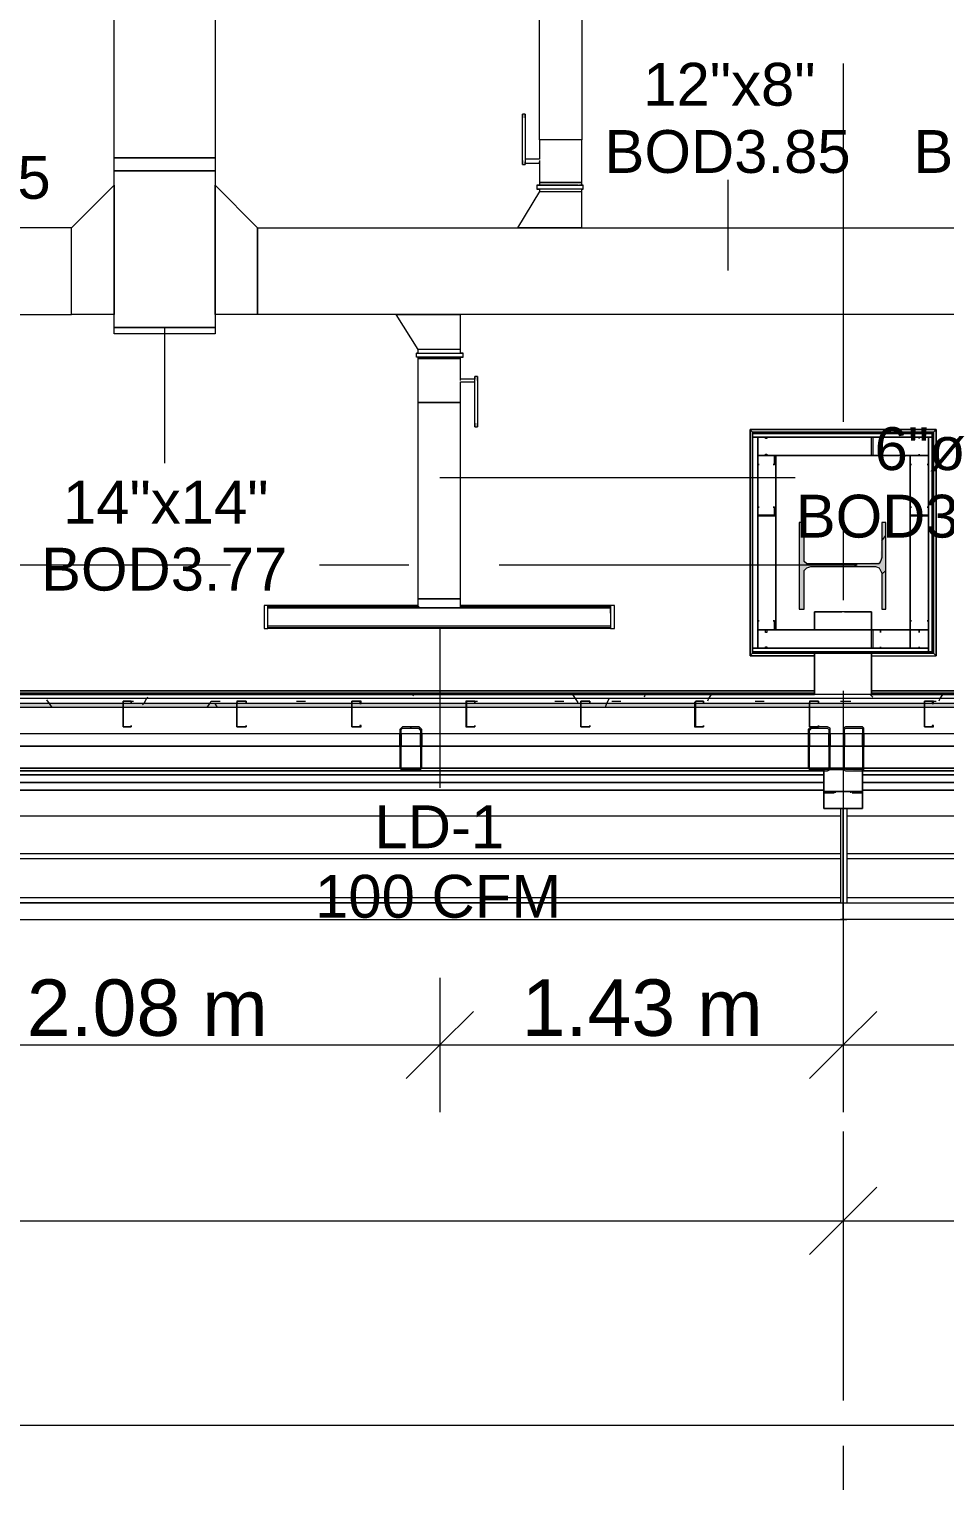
# Model space of a CAD drawing. Header units: metres. Extents: x -2 to 237, y -8 to 52.
# Drawn here: x 50.72 to 53.97, y 7.37 to 12.54 of the extents above; entities that cross this region are included whole.
import ezdxf

# ---------------------------------------------------------------- set-up
doc = ezdxf.new("R2010")
doc.units = ezdxf.units.M
doc.layers.add('HVAC - Ductos', color=5, linetype='Continuous', lineweight=0)
doc.layers.add('PDF3_Text', color=7, linetype='Continuous', lineweight=0)
doc.layers.add('PDF3_Geometry', color=7, linetype='Continuous', lineweight=0, true_color=0xaaaaaa)
doc.layers.add('PDF3_Solid Fills', color=7, linetype='Continuous', lineweight=0, true_color=0xffffff)
doc.styles.add('PDF Helvetica', font='')
doc.styles.get('PDF Helvetica').set_extended_font_data('Helvetica')

msp = doc.modelspace()

# ---------------------------------------------------------------- hatches: boundary and pattern name
at = {"layer": 'PDF3_Solid Fills', "lineweight": 0, "transparency": 33554559}
msp.add_hatch(color=256, dxfattribs=at).paths.add_polyline_path([(53.7587, 10.4876), (53.7587, 10.7947), (53.7449, 10.7947), (53.7403, 10.6618), (53.7311, 10.6526), (53.4791, 10.648), (53.4791, 10.6526), (53.4745, 10.6572), (53.4699, 10.6572), (53.4699, 10.7947), (53.4516, 10.7947), (53.4516, 10.4876), (53.4699, 10.4876), (53.4699, 10.6297), (53.4791, 10.6388), (53.7357, 10.6388), (53.7403, 10.6343), (53.7403, 10.6252), (53.7449, 10.6252), (53.7449, 10.4876)])
h = msp.add_hatch(color=256, dxfattribs=at)
h.paths.add_polyline_path([(7.6086, 10.1393), (7.6086, 10.153), (7.0265, 10.153), (7.0265, 10.1393)])
h.paths.add_polyline_path([(57.9571, 10.153), (57.9571, 10.1393), (58.6858, 10.1393), (58.6858, 10.153)])
h.paths.add_polyline_path([(57.1457, 10.153), (57.1457, 10.1393), (57.9525, 10.1393), (57.9525, 10.153)])
h.paths.add_polyline_path([(55.1153, 10.153), (55.1153, 10.1393), (57.1412, 10.1393), (57.1412, 10.153)])
h.paths.add_polyline_path([(53.0849, 10.153), (53.0849, 10.1393), (55.1107, 10.1393), (55.1107, 10.153)])
h.paths.add_polyline_path([(52.2736, 10.153), (52.2736, 10.1393), (53.0803, 10.1393), (53.0803, 10.153)])
h.paths.add_polyline_path([(50.2432, 10.153), (50.2432, 10.1393), (52.2691, 10.1393), (52.2691, 10.153)])
h.paths.add_polyline_path([(47.4015, 10.153), (47.4015, 10.1393), (50.2386, 10.1393), (50.2386, 10.153)])
h.paths.add_polyline_path([(45.3711, 10.153), (45.3711, 10.1393), (47.3969, 10.1393), (47.3969, 10.153)])
h.paths.add_polyline_path([(42.5294, 10.153), (42.5294, 10.1393), (45.3665, 10.1393), (45.3665, 10.153)])
h.paths.add_polyline_path([(40.4989, 10.153), (40.4989, 10.1393), (42.5248, 10.1393), (42.5248, 10.153)])
h.paths.add_polyline_path([(39.6877, 10.153), (39.6877, 10.1393), (40.4943, 10.1393), (40.4943, 10.153)])
h.paths.add_polyline_path([(37.6572, 10.153), (37.6572, 10.1393), (39.6831, 10.1393), (39.6831, 10.153)])
h.paths.add_polyline_path([(35.6268, 10.153), (35.6268, 10.1393), (37.6527, 10.1393), (37.6527, 10.153)])
h.paths.add_polyline_path([(34.8155, 10.153), (34.8155, 10.1393), (35.6222, 10.1393), (35.6222, 10.153)])
h.paths.add_polyline_path([(32.7851, 10.153), (32.7851, 10.1393), (34.8109, 10.1393), (34.8109, 10.153)])
h.paths.add_polyline_path([(30.7546, 10.153), (30.7546, 10.1393), (32.7805, 10.1393), (32.7805, 10.153)])
h.paths.add_polyline_path([(29.9434, 10.153), (29.9434, 10.1393), (30.75, 10.1393), (30.75, 10.153)])
h.paths.add_polyline_path([(27.913, 10.153), (27.913, 10.1393), (29.9388, 10.1393), (29.9388, 10.153)])
h.paths.add_polyline_path([(25.0712, 10.153), (25.0712, 10.1393), (27.9084, 10.1393), (27.9084, 10.153)])
h.paths.add_polyline_path([(23.0408, 10.153), (23.0408, 10.1393), (25.0666, 10.1393), (25.0666, 10.153)])
h.paths.add_polyline_path([(20.1991, 10.153), (20.1991, 10.1393), (23.0362, 10.1393), (23.0362, 10.153)])
h.paths.add_polyline_path([(18.1687, 10.153), (18.1687, 10.1393), (20.1945, 10.1393), (20.1945, 10.153)])
h.paths.add_polyline_path([(17.3574, 10.153), (17.3574, 10.1393), (18.1641, 10.1393), (18.1641, 10.153)])
h.paths.add_polyline_path([(15.327, 10.153), (15.327, 10.1393), (17.3528, 10.1393), (17.3528, 10.153)])
h.paths.add_polyline_path([(13.2966, 10.153), (13.2966, 10.1393), (15.3224, 10.1393), (15.3224, 10.153)])
h.paths.add_polyline_path([(12.4853, 10.153), (12.4853, 10.1393), (13.292, 10.1393), (13.292, 10.153)])
h.paths.add_polyline_path([(10.4548, 10.153), (10.4548, 10.1393), (12.4807, 10.1393), (12.4807, 10.153)])
h.paths.add_polyline_path([(8.4244, 10.153), (8.4244, 10.1393), (10.4502, 10.1393), (10.4502, 10.153)])
h.paths.add_polyline_path([(7.6131, 10.153), (7.6131, 10.1393), (8.4198, 10.1393), (8.4198, 10.153)])
h = msp.add_hatch(color=256, dxfattribs=at)
h.paths.add_polyline_path([(52.0445, 9.9193), (52.1035, 9.9147), (52.1041, 9.9147), (52.1041, 9.9193)])
h.paths.add_polyline_path([(52.0445, 9.9193), (52.0445, 9.9238), (52.0399, 9.9238)])
h.paths.add_polyline_path([(52.0399, 10.066), (52.0353, 10.066), (52.0353, 9.9238)])
h.paths.add_polyline_path([(52.1086, 9.9238), (52.1041, 9.9238), (52.1086, 9.9193)])
h.paths.add_polyline_path([(52.0399, 10.0706), (52.1041, 10.066), (52.1086, 10.0614), (52.1086, 9.9238), (52.1132, 10.0645), (52.1132, 10.066), (52.1086, 10.0706)])
h = msp.add_hatch(color=256, dxfattribs=at)
h.paths.add_polyline_path([(53.4928, 10.066), (53.5524, 10.0706), (53.4882, 10.0706), (53.4837, 10.066), (53.4837, 9.9238), (53.4882, 10.0614)])
h.paths.add_polyline_path([(53.557, 9.9193), (53.5615, 10.0706), (53.557, 10.0706)])
h.paths.add_polyline_path([(53.4928, 9.9193), (53.4928, 9.9238), (53.4882, 9.9238)])
h.paths.add_polyline_path([(53.4928, 9.9193), (53.5519, 9.9147), (53.5524, 9.9147), (53.5524, 9.9193)])
h = msp.add_hatch(color=256, dxfattribs=at)
h.paths.add_polyline_path([(53.6761, 9.9147), (53.6761, 9.9193), (53.6166, 9.9193), (53.6756, 9.9147)])
h.paths.add_polyline_path([(53.6074, 9.9193), (53.6166, 9.9238), (53.612, 9.9238), (53.612, 10.066), (53.6761, 10.066), (53.6761, 9.9193), (53.6807, 10.0706), (53.6074, 10.0706)])

# ---------------------------------------------------------------- linework, layer by layer
at = {"layer": 'HVAC - Ductos', "lineweight": 0}
for points in [[(51.0224, 12.0872), (51.0224, 13.9114), (51.3799, 13.9114), (51.3799, 12.0872)], [(52.4707, 12.2293), (52.4707, 12.2339), (52.4707, 12.2385), (52.4707, 12.243), (52.4707, 12.2385), (52.4707, 12.2339)], [(52.4799, 12.2293), (52.4799, 12.2339), (52.4799, 12.2385), (52.4799, 12.243), (52.4799, 12.2385), (52.4799, 12.2339)], [(52.5303, 12.0689), (52.5303, 12.0735)], [(51.3799, 12.0414), (51.3799, 11.4868), (51.0224, 11.4868), (51.0224, 12.0414)], [(50.8712, 11.8397), (49.409, 11.8397), (49.409, 11.5326), (50.8712, 11.5326), (50.8712, 11.8397), (51.0224, 11.991), (51.0224, 11.5326), (50.8712, 11.5326)], [(51.3799, 11.5326), (51.3799, 11.991), (51.5311, 11.8397), (51.5311, 11.5326), (51.5311, 11.8397), (54.1161, 11.8397), (54.1161, 11.5326), (51.5311, 11.5326)], [(52.5212, 11.9772), (52.5257, 11.9772), (52.5303, 11.9772), (52.5303, 11.968), (52.5395, 11.968), (52.5532, 11.968), (52.5669, 11.968), (52.5853, 11.968), (52.6036, 11.968), (52.6266, 11.968), (52.6449, 11.968), (52.6586, 11.968), (52.6724, 11.968), (52.6815, 11.968), (52.6815, 11.9772), (52.6861, 11.9772), (52.677, 11.9772), (52.6632, 11.9772), (52.6449, 11.9772), (52.6266, 11.9772), (52.6036, 11.9772), (52.5853, 11.9772), (52.5623, 11.9772), (52.5486, 11.9772), (52.5349, 11.9772), (52.5257, 11.9772)], [(51.0224, 11.4868), (51.3799, 11.4868), (51.3799, 11.4639), (51.0224, 11.4639)], [(52.1774, 10.4922), (52.1957, 10.4922), (52.2141, 10.4922), (52.2278, 10.4922), (52.2416, 10.4922), (52.2462, 10.4922), (52.2507, 10.4922), (52.2507, 10.5243), (52.2507, 11.2209), (52.2416, 11.2209), (52.2324, 11.2209), (52.2141, 11.2209), (52.1957, 11.2209), (52.1774, 11.2209), (52.1545, 11.2209), (52.1361, 11.2209), (52.1224, 11.2209), (52.1086, 11.2209), (52.1041, 11.2209), (52.0995, 11.2209), (52.0995, 10.5243), (52.1041, 10.5243), (52.1086, 10.5243), (52.1224, 10.5243), (52.1361, 10.5243), (52.1545, 10.5243), (52.1774, 10.5243), (52.1957, 10.5243), (52.2141, 10.5243), (52.2324, 10.5243), (52.2416, 10.5243), (52.2507, 10.5243), (52.2462, 10.5243), (52.2416, 10.5243), (52.2278, 10.5243), (52.2141, 10.5243), (52.1957, 10.5243), (52.1774, 10.5243), (52.1591, 10.5243), (52.1407, 10.5243), (52.1224, 10.5243), (52.1132, 10.5243), (52.1041, 10.5243), (52.0995, 10.5243), (52.0995, 10.4922), (52.1041, 10.4922), (52.1132, 10.4922), (52.1224, 10.4922), (52.1407, 10.4922), (52.1591, 10.4922)], [(52.3011, 11.1476), (52.3011, 11.143), (52.3011, 11.1384), (52.3011, 11.1339), (52.3011, 11.1384), (52.3011, 11.143)], [(52.3103, 11.1476), (52.3103, 11.143), (52.3103, 11.1384), (52.3103, 11.1339), (52.3103, 11.1384), (52.3103, 11.143)], [(51.554, 10.4188), (51.5678, 10.4188), (51.5678, 10.5014), (51.554, 10.5014)], [(51.5678, 10.4922), (52.7824, 10.4922)], [(52.7824, 10.428), (51.5678, 10.428), (51.5678, 10.4922), (52.7824, 10.4922)], [(52.7962, 10.4188), (52.7962, 10.5014), (52.7824, 10.5014), (52.7824, 10.4188)]]:
    msp.add_lwpolyline(points, close=True, dxfattribs=at)
for points in [[(52.4799, 12.078), (52.4799, 12.0735), (52.4799, 12.0689), (52.5303, 12.0689), (52.5303, 12.0002), (52.5395, 12.0002), (52.5532, 12.0002), (52.5669, 12.0002), (52.5853, 12.0002), (52.6036, 12.0002), (52.6266, 12.0002), (52.6449, 12.0002), (52.6586, 12.0002), (52.6724, 12.0002), (52.6815, 12.0002), (52.6815, 12.1514), (52.6724, 12.1514), (52.6586, 12.1514), (52.6449, 12.1514), (52.6266, 12.1514), (52.6036, 12.1514), (52.5853, 12.1514), (52.5669, 12.1514), (52.5532, 12.1514), (52.5395, 12.1514), (52.5303, 12.1514), (52.5303, 12.7701)], [(52.6815, 12.7701), (52.6815, 12.1514), (52.6724, 12.1514), (52.6586, 12.1514), (52.6449, 12.1514), (52.6266, 12.1514), (52.6036, 12.1514), (52.5853, 12.1514), (52.5669, 12.1514), (52.5532, 12.1514), (52.5395, 12.1514), (52.5303, 12.1514), (52.5303, 12.0826), (52.4799, 12.0826)], [(52.4799, 12.243), (52.4707, 12.243)], [(52.4707, 12.078), (52.4707, 12.0735), (52.4707, 12.0689), (52.4707, 12.0643), (52.4707, 12.0689), (52.4707, 12.0735), (52.4707, 12.078), (52.4707, 12.2293)], [(52.4799, 12.2293), (52.4799, 12.078), (52.4799, 12.0735), (52.4799, 12.0689), (52.4799, 12.0643), (52.4799, 12.0689), (52.4799, 12.0735)], [(51.0224, 12.0414), (51.0224, 12.0872)], [(51.0224, 12.0872), (51.3799, 12.0872)], [(51.3799, 12.0872), (51.3799, 12.0414)], [(52.4707, 12.0643), (52.4799, 12.0643)], [(52.5303, 12.078), (52.5303, 12.0735), (52.5303, 12.0689), (52.5303, 12.0735)], [(51.3799, 12.0414), (51.0224, 12.0414)], [(52.5303, 11.968), (52.4524, 11.8397), (52.457, 11.8397), (52.4753, 11.8397), (52.4982, 11.8397), (52.5303, 11.8397), (52.6036, 11.8397), (52.6357, 11.8397), (52.6586, 11.8397), (52.677, 11.8397), (52.6815, 11.8397), (52.6815, 11.968)], [(52.5212, 11.991), (52.5257, 11.991), (52.5349, 11.991), (52.5486, 11.991), (52.5623, 11.991), (52.5853, 11.991), (52.6036, 11.991), (52.6266, 11.991), (52.6449, 11.991), (52.6632, 11.991), (52.677, 11.991), (52.6861, 11.991), (52.6815, 11.991), (52.6815, 12.0002), (52.6724, 12.0002), (52.6586, 12.0002), (52.6449, 12.0002), (52.6266, 12.0002), (52.6036, 12.0002), (52.5853, 12.0002), (52.5669, 12.0002), (52.5532, 12.0002), (52.5395, 12.0002), (52.5303, 12.0002), (52.5303, 11.991), (52.5257, 11.991), (52.5212, 11.991), (52.5212, 11.9772)], [(52.6678, 11.991), (52.6586, 11.991), (52.6449, 11.991), (52.6266, 11.991), (52.6036, 11.991), (52.5853, 11.991), (52.5669, 11.991), (52.5532, 11.991), (52.5395, 11.991), (52.5349, 11.991)], [(52.5395, 11.9772), (52.5349, 11.9772)], [(52.5532, 11.9772), (52.5486, 11.9772)], [(52.6449, 11.9772), (52.6266, 11.9772), (52.6036, 11.9772), (52.5853, 11.9772), (52.5669, 11.9772), (52.5623, 11.9772)], [(52.5715, 11.968), (52.5761, 11.968), (52.5807, 11.968)], [(52.6311, 11.968), (52.6357, 11.968)], [(52.6632, 11.9772), (52.6586, 11.9772)], [(52.677, 11.991), (52.6724, 11.991)], [(52.677, 11.9772), (52.6724, 11.9772)], [(52.6861, 11.9772), (52.6861, 11.991)], [(53.1995, 11.6885), (53.1995, 12.0093)], [(52.6815, 11.8397), (52.677, 11.8397), (52.6586, 11.8397), (52.6357, 11.8397), (52.6036, 11.8397), (52.5303, 11.8397), (52.4982, 11.8397), (52.4753, 11.8397), (52.457, 11.8397), (52.4524, 11.8397)], [(52.2507, 11.4089), (52.2507, 11.5326), (52.2462, 11.5326), (52.2324, 11.5326), (52.2049, 11.5326), (52.1774, 11.5326), (52.0995, 11.5326), (52.072, 11.5326), (52.0445, 11.5326), (52.0307, 11.5326), (52.0215, 11.5326), (52.0995, 11.4089)], [(52.0215, 11.5326), (52.0307, 11.5326), (52.0445, 11.5326), (52.072, 11.5326), (52.0995, 11.5326), (52.1774, 11.5326), (52.2049, 11.5326), (52.2324, 11.5326), (52.2462, 11.5326), (52.2507, 11.5326)], [(51.2011, 11.4868), (51.2011, 11.0056)], [(52.3011, 11.2989), (52.3011, 11.3034), (52.2507, 11.3034), (52.2507, 11.3768), (52.2416, 11.3768), (52.2324, 11.3768), (52.2141, 11.3768), (52.1957, 11.3768), (52.1774, 11.3768), (52.1545, 11.3768), (52.1361, 11.3768), (52.1224, 11.3768), (52.1086, 11.3768), (52.1041, 11.3768), (52.0995, 11.3768), (52.1041, 11.3768), (52.0995, 11.3768), (52.1041, 11.3768), (52.1086, 11.3768), (52.1224, 11.3768), (52.1361, 11.3768), (52.1545, 11.3768), (52.1774, 11.3768), (52.1957, 11.3768), (52.2141, 11.3768), (52.2324, 11.3768), (52.2416, 11.3768), (52.2507, 11.3768), (52.2507, 11.3814), (52.2416, 11.3814), (52.2324, 11.3814), (52.2141, 11.3814), (52.1957, 11.3814), (52.1774, 11.3814), (52.1545, 11.3814), (52.1361, 11.3814), (52.1224, 11.3814), (52.1086, 11.3814), (52.1041, 11.3814), (52.0995, 11.3814), (52.1041, 11.3814), (52.0949, 11.3814), (52.0949, 11.3951), (52.1041, 11.3951), (52.1178, 11.3951), (52.1361, 11.3951), (52.1545, 11.3951), (52.1774, 11.3951), (52.1957, 11.3951), (52.2186, 11.3951), (52.2324, 11.3951), (52.2462, 11.3951), (52.2553, 11.3951), (52.2599, 11.3951), (52.2553, 11.3951), (52.2507, 11.3951)], [(52.0995, 11.3951), (52.0949, 11.3951)], [(52.2416, 11.3951), (52.2507, 11.3951), (52.2507, 11.4089), (52.2416, 11.4089), (52.2324, 11.4089), (52.2141, 11.4089), (52.1957, 11.4089), (52.1774, 11.4089), (52.1545, 11.4089), (52.1361, 11.4089), (52.1224, 11.4089), (52.1086, 11.4089), (52.1041, 11.4089), (52.0995, 11.4089), (52.0995, 11.3951), (52.1041, 11.3951), (52.1086, 11.3951)], [(52.1178, 11.3951), (52.1224, 11.3951)], [(52.1361, 11.3951), (52.1545, 11.3951), (52.1774, 11.3951), (52.1957, 11.3951), (52.2141, 11.3951), (52.2186, 11.3951)], [(52.1499, 11.4089), (52.1453, 11.4089)], [(52.2095, 11.4089), (52.2049, 11.4089), (52.2003, 11.4089)], [(52.2599, 11.3814), (52.2599, 11.3951)], [(52.2507, 11.3814), (52.2553, 11.3814), (52.2599, 11.3814), (52.2553, 11.3814), (52.2462, 11.3814), (52.2324, 11.3814), (52.2186, 11.3814), (52.1957, 11.3814), (52.1774, 11.3814), (52.1545, 11.3814), (52.1361, 11.3814), (52.1178, 11.3814), (52.1041, 11.3814), (52.0949, 11.3814)], [(52.0995, 11.3814), (52.0995, 11.3768), (52.0995, 11.2209), (52.1041, 11.2209), (52.1086, 11.2209), (52.1224, 11.2209), (52.1361, 11.2209), (52.1545, 11.2209), (52.1774, 11.2209), (52.1957, 11.2209), (52.2141, 11.2209), (52.2324, 11.2209), (52.2416, 11.2209), (52.2507, 11.2209), (52.2507, 11.2943), (52.3011, 11.2943)], [(52.2507, 11.2989), (52.2507, 11.3034)], [(52.3103, 11.3126), (52.3011, 11.3126)], [(52.3011, 11.1476), (52.3011, 11.2989), (52.3011, 11.3034), (52.3011, 11.308), (52.3011, 11.3126), (52.3011, 11.308), (52.3011, 11.3034)], [(52.3103, 11.2989), (52.3103, 11.3034), (52.3103, 11.308), (52.3103, 11.3126), (52.3103, 11.308), (52.3103, 11.3034), (52.3103, 11.2989), (52.3103, 11.1476)], [(52.3011, 11.1339), (52.3103, 11.1339)], [(52.1774, 10.9551), (53.4378, 10.9551)], [(51.5678, 10.4738), (51.5678, 10.4784), (51.5678, 10.483), (51.5678, 10.5014), (51.5678, 10.4968), (52.1041, 10.4968)], [(52.0995, 10.5014), (51.5678, 10.5014)], [(51.5678, 10.4784), (51.5678, 10.483), (51.5678, 10.4876)], [(52.7824, 10.4738), (52.7824, 10.4784), (52.7824, 10.483), (52.7824, 10.5014), (52.7824, 10.4968), (52.2507, 10.4968)], [(52.7824, 10.5014), (52.2507, 10.5014)], [(52.7824, 10.4876), (52.7824, 10.483), (52.7824, 10.4784)], [(52.7824, 10.451), (52.7824, 10.4418), (52.7824, 10.4234), (52.7824, 10.4188), (51.5678, 10.4188), (51.5678, 10.4234), (51.5678, 10.4418), (51.5678, 10.451)], [(51.5678, 10.4372), (51.5678, 10.4418), (51.5678, 10.4464)], [(51.5678, 10.4234), (52.7824, 10.4234)], [(52.1774, 10.4188), (52.1774, 9.8551)], [(52.7824, 10.4464), (52.7824, 10.4418), (52.7824, 10.4372)]]:
    msp.add_lwpolyline(points, dxfattribs=at)
at = {"layer": 'HVAC - Ductos', "color": 252, "lineweight": 0, "true_color": 0x939598}
for points in [[(52.1774, 9.1814), (52.1774, 8.943), (52.1774, 8.7047)], [(53.6074, 9.1814), (53.6074, 8.943), (53.6074, 8.7047)], [(52.2965, 9.0622), (52.1774, 8.943), (52.0582, 8.8238)], [(53.7266, 9.0622), (53.6074, 8.943), (53.4882, 8.8238)], [(29.3934, 8.943), (31.8455, 8.943), (33.9126, 8.943), (35.2051, 8.943), (36.5205, 8.943), (38.716, 8.943), (40.9114, 8.943), (43.1711, 8.943), (44.4086, 8.943), (45.701, 8.943), (47.9011, 8.943), (50.0965, 8.943), (52.1774, 8.943), (53.6074, 8.943), (56.0183, 8.943)], [(53.6074, 8.558), (53.6074, 8.3196), (53.6074, 8.0814)], [(53.7266, 8.4388), (53.6074, 8.3196), (53.4882, 8.2005)], [(7.3656, 8.3196), (16.8074, 8.3196), (26.0062, 8.3196), (35.2051, 8.3196), (44.4086, 8.3196), (53.6074, 8.3196), (58.4429, 8.3196)], [(7.3656, 7.5955), (58.4429, 7.5955)]]:
    msp.add_lwpolyline(points, dxfattribs=at)
at = {"layer": 'PDF3_Geometry', "lineweight": 0}
for points in [[(44.8348, 23.9902), (44.8348, 23.9857), (45.261, 23.9857), (45.3756, 23.9857), (45.3756, 24.1094), (44.8348, 24.1094), (44.8348, 34.0599), (45.3206, 34.0599), (45.3206, 34.1699), (58.6399, 34.1699), (58.6399, 24.0086), (57.0037, 24.0086), (57.0037, 23.9902), (58.6399, 23.9902), (58.6399, 22.5006), (57.5812, 22.5006), (57.5812, 22.4869), (58.6399, 22.4869), (58.6399, 10.1851), (7.0265, 10.1851)], [(58.6537, 22.4869), (58.6537, 10.1851), (58.6537, 10.1714), (7.0265, 10.1714)], [(53.6074, 12.4218), (53.6074, 11.1522)], [(7.0265, 10.0476), (58.7775, 10.0476), (58.7775, 10.0706), (58.7775, 10.1393), (58.7775, 10.1851), (58.7775, 10.4784), (58.7775, 10.8818), (58.7775, 11.2897), (58.7775, 11.693)], [(53.2774, 11.1201), (53.2774, 11.1247)], [(53.2774, 11.1201), (53.2774, 11.1247)], [(53.2865, 11.1155), (53.9283, 11.1155), (53.2865, 11.1155)], [(53.2865, 10.3318), (53.2865, 11.1155), (53.2865, 10.3318)], [(53.2865, 11.1155), (53.9283, 11.1155), (53.2865, 11.1155)], [(53.2865, 11.111), (53.2865, 10.3364), (53.2865, 11.111)], [(53.9283, 11.1155), (53.9283, 10.3318), (53.9283, 11.1155)], [(53.9283, 11.1155), (53.9283, 10.3318), (53.9283, 11.1155)], [(53.6074, 10.836), (53.6074, 10.5197)], [(53.7449, 10.7306), (53.7587, 10.7488)], [(51.4349, 10.6434), (50.1653, 10.6434)], [(52.0674, 10.6434), (51.7511, 10.6434)], [(53.6578, 10.6434), (52.3882, 10.6434)], [(53.6487, 10.6388), (53.6578, 10.648)], [(53.7449, 10.6114), (53.7587, 10.6252)], [(53.6257, 10.4784), (53.6212, 10.4784), (53.6166, 10.4784), (53.612, 10.4784), (53.6166, 10.4784), (53.6212, 10.4784), (53.6257, 10.4784), (53.7083, 10.4784), (53.5065, 10.4784), (53.5845, 10.4784), (53.5891, 10.4784), (53.5937, 10.4784), (53.5982, 10.4784), (53.6028, 10.4784), (53.5982, 10.4784), (53.5937, 10.4784), (53.5891, 10.4784), (53.5845, 10.4784)], [(53.7083, 10.4143), (53.7083, 10.4784), (53.7083, 10.4143)], [(53.5065, 10.3318), (53.2865, 10.3318), (53.5065, 10.3318)], [(53.5065, 10.3318), (53.2865, 10.3318), (53.5065, 10.3318)], [(53.7083, 10.3226), (53.9374, 10.3226)], [(53.7083, 10.3226), (53.9374, 10.3226)], [(53.7083, 10.3226), (53.9374, 10.3226)], [(53.7083, 10.3226), (53.9374, 10.3226)], [(44.5094, 10.1851), (53.5065, 10.1851)], [(53.5065, 10.1851), (44.5094, 10.1851)], [(44.5094, 10.1851), (53.5065, 10.1851)], [(44.5094, 10.1851), (53.5065, 10.1851)], [(52.2691, 10.153), (51.8657, 10.153), (51.4578, 10.153), (51.0545, 10.153), (50.6465, 10.153), (50.2432, 10.153)], [(53.0803, 10.153), (52.677, 10.153), (52.2736, 10.153)], [(55.1107, 10.153), (54.7074, 10.153), (54.2995, 10.153), (53.8962, 10.153), (53.4882, 10.153), (53.0849, 10.153)], [(53.6074, 10.1988), (53.6074, 9.2684)], [(53.7083, 10.1851), (58.1037, 10.1851)], [(58.1037, 10.1851), (53.7083, 10.1851)], [(53.7083, 10.1851), (58.1037, 10.1851)], [(53.7083, 10.1851), (58.1037, 10.1851)], [(52.2691, 10.1393), (51.8657, 10.1393), (51.4578, 10.1393), (51.0545, 10.1393), (50.6465, 10.1393), (50.2432, 10.1393)], [(55.1107, 10.1393), (54.7074, 10.1393), (54.2995, 10.1393), (53.8962, 10.1393), (53.4882, 10.1393), (53.0849, 10.1393), (52.677, 10.1393), (52.2736, 10.1393)], [(52.0353, 10.0018), (52.0353, 10.0476)], [(52.0399, 10.0476), (52.0399, 10.0018)], [(52.072, 10.066), (52.0766, 10.0706)], [(52.1086, 10.0018), (52.1086, 10.0476)], [(52.1132, 10.0476), (52.1132, 10.0018)], [(53.4928, 10.0706), (53.4882, 10.066), (53.4837, 10.0614), (53.4837, 9.9238), (53.4882, 9.9193), (53.4928, 9.9147), (53.5524, 9.9147), (53.5615, 9.9193), (53.5615, 9.9238), (53.5615, 10.0614), (53.5615, 10.066), (53.5524, 10.0706), (53.5203, 10.0706)], [(53.4837, 10.0476), (53.4837, 10.0018)], [(53.4882, 10.0476), (53.4882, 10.0018)], [(53.557, 10.043), (53.5615, 10.0476), (53.5615, 10.0018)], [(53.557, 10.0018), (53.557, 10.0476)], [(53.6074, 10.0476), (53.6074, 10.0018)], [(53.612, 10.0476), (53.612, 10.0018)], [(53.6761, 10.043), (53.6807, 10.0476), (53.6807, 10.0018)], [(53.6761, 10.0018), (53.6761, 10.0476)], [(52.0353, 10.0293), (52.0399, 10.0338)], [(52.1086, 9.9788), (52.1132, 9.9834)], [(53.4837, 9.9697), (53.4882, 9.9743)], [(53.6074, 9.9697), (53.612, 9.9743)], [(53.5982, 9.7818), (53.5982, 9.4472), (50.5503, 9.4472), (50.5503, 9.7818), (50.564, 9.7818), (50.6053, 9.7818), (50.6053, 9.7864), (50.6053, 9.8322), (50.6053, 9.8368), (50.6053, 9.8414), (50.6053, 9.8459), (50.6053, 9.9147), (50.6053, 9.9193), (50.5732, 9.9193), (50.6053, 9.9193), (50.6053, 9.9147), (50.6053, 9.8459), (50.6053, 9.8414), (50.6053, 9.8368), (50.6053, 9.8322), (50.6053, 9.7864), (50.6053, 9.7818), (50.564, 9.7818), (50.5503, 9.7818)], [(52.0445, 9.9147), (52.0491, 9.9193)], [(53.5524, 9.9193), (53.5615, 9.9238)], [(52.0353, 9.8459), (52.1086, 9.8459)], [(53.5799, 9.8368), (53.5799, 9.8414), (53.5799, 9.8368)], [(53.5799, 9.8414), (53.5799, 9.8368)], [(53.6349, 9.8368), (53.6349, 9.8414)], [(38.2714, 9.4472), (41.3469, 9.4472), (41.3423, 9.4472), (44.4131, 9.4472), (44.404, 9.4472), (47.4748, 9.4472), (47.4702, 9.4472), (50.5411, 9.4472), (50.5365, 9.4472), (53.6074, 9.4472), (53.6074, 9.7818), (53.5937, 9.7818), (53.5982, 9.7818), (53.5845, 9.7818), (53.6349, 9.7818), (53.6257, 9.7818), (53.6349, 9.7818), (53.6212, 9.7818), (53.6074, 9.7818), (53.6074, 9.4472), (55.9129, 9.4472)], [(53.5982, 9.7543), (50.5503, 9.7543)], [(53.612, 9.7818), (53.6212, 9.7818), (53.6349, 9.7818), (53.6257, 9.7818), (53.6349, 9.7818), (53.5799, 9.7818), (53.5982, 9.7818), (53.5937, 9.7818), (53.6028, 9.7818)], [(53.5891, 9.7818), (53.5799, 9.7818), (53.5891, 9.7818)], [(53.5845, 9.7818), (53.5891, 9.7818), (53.5845, 9.7818), (53.5799, 9.7818)], [(53.6212, 9.7818), (53.6212, 9.4472), (55.8991, 9.4472), (55.8991, 9.7818), (55.8807, 9.7818), (55.8761, 9.7818), (55.8807, 9.7818), (55.9357, 9.7818), (55.9403, 9.7818), (55.9357, 9.7818), (55.9403, 9.7818), (55.9357, 9.7818), (55.8807, 9.7818), (55.8761, 9.7818), (55.8807, 9.7818), (55.8395, 9.7818), (55.8807, 9.7818), (55.9357, 9.7818), (55.9266, 9.7818), (55.9357, 9.7818), (55.922, 9.7818), (55.9129, 9.7818), (55.9129, 9.4472)], [(55.8991, 9.7543), (53.6212, 9.7543)], [(53.6074, 9.6351), (53.6074, 9.6488)], [(50.5503, 9.6214), (53.5982, 9.6214)], [(53.5982, 9.603), (50.5503, 9.603)], [(53.6212, 9.6214), (55.8991, 9.6214)], [(55.8991, 9.603), (53.6212, 9.603)], [(50.5411, 9.4472), (50.5365, 9.4472), (50.5365, 9.4334), (50.5365, 9.4151), (50.5365, 9.406), (50.5365, 9.3922), (50.5365, 9.3876), (53.6074, 9.3876), (53.6074, 9.3922), (53.6074, 9.406), (53.6074, 9.4151), (53.6074, 9.4334), (53.6074, 9.4472), (53.6074, 9.4334), (53.6074, 9.4151), (53.6074, 9.406), (53.6074, 9.3922), (53.6074, 9.3876), (53.5982, 9.3876)], [(50.5503, 9.4655), (53.5982, 9.4655)], [(53.6212, 9.4655), (55.8991, 9.4655)], [(55.9129, 9.3876), (53.6074, 9.3876), (53.6212, 9.3876)], [(53.6074, 9.2684), (53.6074, 8.7918)]]:
    msp.add_lwpolyline(points, dxfattribs=at)
for points in [[(53.2865, 11.1155), (53.9283, 11.1155), (53.9328, 11.1201), (53.9374, 11.1201), (53.9374, 11.1247), (53.9374, 10.3226), (53.9374, 11.1247), (53.2774, 11.1247), (53.2774, 10.3226), (53.2774, 10.3272), (53.2774, 10.3226), (53.2774, 11.1247), (53.9374, 11.1247), (53.2774, 11.1247), (53.9374, 11.1247), (53.9374, 11.1201), (53.9328, 11.1201), (53.9283, 11.1155), (53.2865, 11.1155), (53.2865, 11.111), (53.9283, 11.111), (53.9283, 11.1155), (53.2865, 11.1155), (53.2865, 10.3318), (53.8457, 10.3318), (53.9283, 10.3318), (53.7083, 10.3318), (53.9283, 10.3318), (53.9328, 10.3272), (53.9374, 10.3226), (53.9328, 10.3272), (53.9283, 10.3318), (53.7083, 10.3318), (53.9283, 10.3318), (53.9283, 11.1155), (53.9283, 10.3318), (53.9328, 10.3272), (53.9374, 10.3226), (53.9374, 11.1247), (53.9374, 10.3226), (53.9328, 10.3272), (53.9283, 10.3318), (53.9283, 11.1155), (53.9283, 10.3318), (53.9283, 11.033), (53.9283, 11.1155), (53.9328, 11.1201), (53.9374, 11.1201), (53.9374, 11.1247), (53.9374, 11.1201), (53.9328, 11.1201), (53.9283, 11.1155), (53.2865, 11.1155), (53.9283, 11.1155), (53.2865, 11.1155), (53.282, 11.1201)], [(53.5065, 10.3318), (53.2865, 10.3318), (53.2865, 11.1155), (53.2865, 10.3318), (53.2865, 10.4143), (53.2865, 11.033), (53.2865, 11.1155), (53.2865, 10.3318), (53.5065, 10.3318), (53.2865, 10.3318), (53.282, 10.3272), (53.2774, 10.3272), (53.2774, 10.3226), (53.5065, 10.3226), (53.2774, 10.3226), (53.2774, 11.1247), (53.2774, 10.3226), (53.5065, 10.3226), (53.2774, 10.3226), (53.2774, 10.3272), (53.282, 10.3272), (53.2865, 10.3318)], [(53.2865, 10.3318), (53.2865, 11.1155), (53.282, 11.1201), (53.2774, 11.1201), (53.2774, 11.1247), (53.2774, 11.1201), (53.282, 11.1201), (53.2865, 11.1155), (53.2865, 10.3318), (53.282, 10.3272)], [(53.9237, 11.0972), (53.9237, 11.111), (53.2865, 11.111), (53.2865, 11.0972)], [(53.3049, 11.0972), (53.2865, 11.0972), (53.2865, 10.3501), (53.3049, 10.3501)], [(53.3049, 11.033), (53.3049, 11.0926), (53.3049, 11.0972), (53.337, 11.0972), (53.337, 11.0926), (53.3324, 11.0926), (53.3324, 11.0972), (53.3049, 11.0972), (53.3049, 11.0926), (53.3049, 11.033), (53.3324, 11.033), (53.3324, 11.0376), (53.337, 11.0376), (53.337, 11.033)], [(53.9099, 11.033), (53.8457, 11.033), (53.8457, 10.4143), (53.8457, 11.033), (53.9099, 11.033), (53.9099, 11.0972), (53.3049, 11.0972), (53.3049, 11.033), (53.3691, 11.033), (53.8457, 11.033), (53.3691, 11.033), (53.3691, 10.4143), (53.3049, 10.4143), (53.3691, 10.4143), (53.3691, 11.033), (53.3049, 11.033), (53.3049, 10.4143), (53.3049, 10.3501), (53.8457, 10.3501), (53.9099, 10.3501)], [(53.7128, 11.033), (53.7083, 11.033), (53.7083, 11.0926), (53.7083, 11.0972), (53.7128, 11.0972), (53.7403, 11.0972), (53.7403, 11.0926), (53.7403, 11.0972), (53.7128, 11.0972), (53.7128, 11.0926), (53.7128, 11.033), (53.7403, 11.033)], [(53.8778, 11.0926), (53.8778, 11.0972)], [(53.9099, 11.0972), (53.9099, 11.0926), (53.9099, 11.033), (53.8778, 11.033), (53.8778, 11.0376), (53.8778, 11.033), (53.9099, 11.033), (53.9099, 11.0926), (53.9099, 11.0972), (53.8778, 11.0972)], [(53.9099, 10.3364), (53.9237, 10.3364), (53.9237, 11.0972), (53.9099, 11.0972)], [(53.9237, 10.3318), (53.9283, 10.3318), (53.9283, 11.111), (53.9237, 11.111)], [(53.3049, 11.033), (53.3645, 11.033), (53.3691, 11.033), (53.3691, 11.001), (53.3599, 11.001), (53.3645, 11.001), (53.3645, 11.033), (53.3049, 11.033), (53.3049, 11.001)], [(53.7403, 11.0376), (53.7403, 11.033)], [(53.8457, 11.033), (53.8503, 11.033), (53.9099, 11.033), (53.9099, 11.001), (53.9053, 11.001), (53.9099, 11.001), (53.9099, 11.033), (53.8503, 11.033), (53.8457, 11.033), (53.8457, 11.001)], [(53.3095, 11.001), (53.3049, 11.001)], [(53.8503, 11.001), (53.8457, 11.001)], [(53.3691, 10.8222), (53.3645, 10.8176), (53.3049, 10.8176), (53.3049, 10.8222), (53.3049, 10.8497), (53.3095, 10.8497), (53.3049, 10.8497), (53.3049, 10.8222), (53.3645, 10.8222), (53.3645, 10.8497), (53.3599, 10.8497), (53.3691, 10.8497)], [(53.9099, 10.8222), (53.9099, 10.8176), (53.8503, 10.8176), (53.8457, 10.8176), (53.8457, 10.8222), (53.8457, 10.8497), (53.8503, 10.8497), (53.8457, 10.8497), (53.8457, 10.8222), (53.8503, 10.8222), (53.9099, 10.8222), (53.9099, 10.8497)], [(53.9053, 10.8497), (53.9099, 10.8497)], [(53.7587, 10.4876), (53.7587, 10.7947), (53.7449, 10.7947), (53.7449, 10.6709), (53.7403, 10.6572), (53.7357, 10.648), (53.722, 10.648), (53.4928, 10.648), (53.4791, 10.648), (53.4699, 10.6572), (53.4699, 10.6709), (53.4699, 10.7947), (53.4516, 10.7947), (53.4516, 10.4876), (53.4699, 10.4876), (53.4699, 10.616), (53.4699, 10.6252), (53.4791, 10.6343), (53.4928, 10.6388), (53.722, 10.6388), (53.7357, 10.6343), (53.7403, 10.6252), (53.7449, 10.616), (53.7449, 10.4876)], [(53.5065, 10.4143), (53.5065, 10.4784)], [(53.3691, 10.4143), (53.3645, 10.4143), (53.3049, 10.4143), (53.3049, 10.4464), (53.3095, 10.4464), (53.3049, 10.4464), (53.3049, 10.4143), (53.3645, 10.4143), (53.3645, 10.4464), (53.3599, 10.4464), (53.3691, 10.4464)], [(53.3049, 10.3501), (53.3049, 10.4097), (53.3049, 10.4143), (53.337, 10.4143), (53.337, 10.4051), (53.3324, 10.4051), (53.3324, 10.4143), (53.3049, 10.4143), (53.3049, 10.4097), (53.3049, 10.3501), (53.3324, 10.3501), (53.3324, 10.3547), (53.337, 10.3547), (53.337, 10.3501)], [(53.8457, 10.3501), (53.8457, 10.4143), (53.3691, 10.4143), (53.8457, 10.4143)], [(53.7128, 10.3501), (53.7083, 10.3501), (53.7083, 10.4097), (53.7083, 10.4143), (53.7128, 10.4143), (53.7403, 10.4143), (53.7403, 10.4051), (53.7403, 10.4143), (53.7128, 10.4143), (53.7128, 10.4097), (53.7128, 10.3501), (53.7403, 10.3501)], [(53.9099, 10.4143), (53.8503, 10.4143), (53.8457, 10.4143), (53.8457, 10.4464), (53.8503, 10.4464), (53.8457, 10.4464), (53.8457, 10.4143), (53.8503, 10.4143), (53.9099, 10.4143), (53.9099, 10.4464)], [(53.8778, 10.4051), (53.8778, 10.4143)], [(53.9099, 10.4143), (53.9099, 10.4097), (53.9099, 10.3501), (53.8778, 10.3501), (53.8778, 10.3547), (53.8778, 10.3501), (53.9099, 10.3501), (53.9099, 10.4097), (53.9099, 10.4143), (53.8778, 10.4143)], [(53.9053, 10.4464), (53.9099, 10.4464)], [(53.7403, 10.3547), (53.7403, 10.3501)], [(53.2865, 10.3501), (53.2865, 10.3364), (53.9099, 10.3364), (53.9099, 10.3501)], [(53.2865, 10.3364), (53.2865, 10.3318), (53.9237, 10.3318), (53.9237, 10.3364)], [(53.5065, 10.1851), (53.5065, 10.3318)], [(53.7083, 10.1851), (53.7083, 10.3318)], [(53.9283, 10.3318), (53.7083, 10.3318)], [(53.9283, 10.3318), (53.7083, 10.3318)], [(44.5094, 10.1988), (53.5065, 10.1988)], [(44.5094, 10.1988), (53.5065, 10.1988)], [(44.5094, 10.1897), (53.5065, 10.1897)], [(44.5094, 10.1897), (53.5065, 10.1897)], [(53.5065, 10.1851), (44.5094, 10.1851)], [(51.082, 10.1622), (51.0545, 10.1622), (51.0545, 10.1576), (51.0545, 10.0706), (51.082, 10.0706), (51.082, 10.0751), (51.082, 10.0706), (51.0545, 10.0706), (51.0545, 10.1576), (51.0545, 10.1622), (51.082, 10.1622), (51.082, 10.153)], [(51.4899, 10.1622), (51.4623, 10.1622), (51.4578, 10.1622), (51.4578, 10.1576), (51.4578, 10.0706), (51.4623, 10.0706), (51.4899, 10.0706), (51.4899, 10.0751), (51.4899, 10.0706), (51.4623, 10.0706), (51.4578, 10.0706), (51.4578, 10.1576), (51.4623, 10.1622), (51.4899, 10.1622), (51.4899, 10.153)], [(51.8978, 10.1622), (51.8657, 10.1622), (51.8657, 10.1576), (51.8657, 10.0706), (51.8978, 10.0706), (51.8978, 10.0751), (51.8932, 10.0751), (51.8932, 10.0706), (51.8657, 10.0706), (51.8657, 10.1576), (51.8657, 10.1622), (51.8932, 10.1622), (51.8932, 10.153), (51.8978, 10.153)], [(52.3011, 10.1622), (52.2736, 10.1622), (52.2691, 10.1622), (52.2691, 10.1576), (52.2691, 10.0706), (52.2736, 10.0706), (52.3011, 10.0706), (52.3011, 10.0751), (52.3011, 10.0706), (52.2736, 10.0706), (52.2736, 10.1576), (52.2736, 10.1622), (52.3011, 10.1622), (52.3011, 10.153)], [(52.7091, 10.1622), (52.677, 10.1622), (52.677, 10.1576), (52.677, 10.0706), (52.7091, 10.0706), (52.7091, 10.0751), (52.7091, 10.0706), (52.677, 10.0706), (52.677, 10.1576), (52.677, 10.1622), (52.7091, 10.1622), (52.7091, 10.153)], [(53.1123, 10.1622), (53.0849, 10.1622), (53.0803, 10.1576), (53.0803, 10.0706), (53.0849, 10.0706), (53.1123, 10.0706), (53.1123, 10.0751), (53.1123, 10.0706), (53.0849, 10.0706), (53.0849, 10.1576), (53.0849, 10.1622), (53.1123, 10.1622), (53.1123, 10.153)], [(53.5203, 10.1622), (53.4928, 10.1622), (53.4882, 10.1622), (53.4882, 10.1576), (53.4882, 10.0706), (53.4928, 10.0706), (53.5203, 10.0706), (53.5203, 10.0751), (53.5203, 10.0706), (53.4928, 10.0706), (53.4882, 10.0706), (53.4882, 10.1576), (53.4928, 10.1622), (53.5203, 10.1622), (53.5203, 10.153)], [(53.7083, 10.1988), (58.1037, 10.1988)], [(53.7083, 10.1988), (58.1037, 10.1988)], [(53.7083, 10.1897), (58.1037, 10.1897)], [(53.7083, 10.1897), (58.1037, 10.1897)], [(58.1037, 10.1851), (53.7083, 10.1851)], [(53.9283, 10.1622), (53.8962, 10.1622), (53.8962, 10.1576), (53.8962, 10.0706), (53.9283, 10.0706), (53.9283, 10.0751), (53.9237, 10.0751), (53.9237, 10.0706), (53.8962, 10.0706), (53.8962, 10.1576), (53.8962, 10.1622), (53.9237, 10.1622), (53.9237, 10.153), (53.9283, 10.153)], [(52.0353, 9.9238), (52.0399, 9.9193), (52.0445, 9.9147), (52.1041, 9.9147), (52.1086, 9.9193), (52.1132, 9.9238), (52.1132, 10.0614), (52.1086, 10.066), (52.1041, 10.0706), (52.0445, 10.0706), (52.0399, 10.066), (52.0353, 10.0614)], [(52.1041, 9.9193), (52.0445, 9.9193), (52.0399, 9.9238), (52.0399, 10.0614), (52.0445, 10.066), (52.1041, 10.066), (52.1041, 10.0614), (52.1086, 10.0614), (52.1086, 9.9238), (52.1041, 9.9238)], [(53.4882, 10.0614), (53.4928, 10.0614), (53.4928, 10.066), (53.5524, 10.066), (53.557, 10.0614), (53.557, 9.9238), (53.5524, 9.9193), (53.4928, 9.9193), (53.4928, 9.9238), (53.4882, 9.9238)], [(53.6761, 10.0706), (53.6166, 10.0706), (53.6074, 10.066), (53.6074, 10.0614), (53.6074, 9.9238), (53.6074, 9.9193), (53.6166, 9.9147), (53.6761, 9.9147), (53.6807, 9.9193), (53.6807, 9.9238), (53.6807, 10.0614), (53.6807, 10.066)], [(53.6761, 10.066), (53.6761, 10.0614), (53.6761, 9.9238), (53.6761, 9.9193), (53.6166, 9.9193), (53.612, 9.9238), (53.612, 10.0614), (53.6166, 10.066)], [(52.0353, 10.0018), (50.5778, 10.0018)], [(52.072, 10.0018), (52.0399, 10.0018), (52.072, 10.0018), (52.1086, 10.0018)], [(52.1132, 10.0018), (53.4837, 10.0018)], [(53.4882, 10.0018), (53.557, 10.0018)], [(53.5615, 10.0018), (53.6074, 10.0018)], [(53.6761, 10.0018), (53.612, 10.0018)], [(55.1016, 10.0018), (53.6807, 10.0018)], [(52.0353, 9.9238), (50.5778, 9.9238)], [(52.072, 9.9147), (50.6053, 9.9147)], [(52.072, 9.901), (50.6053, 9.901)], [(52.072, 9.9238), (52.0399, 9.9238)], [(53.557, 9.9238), (53.4882, 9.9238), (52.1086, 9.9238), (52.072, 9.9238), (52.1086, 9.9238), (53.4882, 9.9238)], [(53.5387, 9.9147), (52.072, 9.9147)], [(53.5387, 9.901), (52.072, 9.901)], [(53.5707, 9.7818), (53.5753, 9.7818), (53.5799, 9.7818), (53.5387, 9.7818), (53.5387, 9.7864), (53.5387, 9.8322), (53.5387, 9.8368), (53.5387, 9.8414), (53.5387, 9.8459), (53.5387, 9.9147), (53.5387, 9.9193), (53.5387, 9.9147), (53.5387, 9.8459), (53.5387, 9.8414), (53.5387, 9.8368), (53.5387, 9.8322), (53.5387, 9.7864), (53.5387, 9.7818), (53.5799, 9.7818), (53.5753, 9.7818), (53.5799, 9.7818), (53.6349, 9.7818), (53.6395, 9.7818), (53.6441, 9.7818), (53.6395, 9.7818), (53.6349, 9.7818), (53.6761, 9.7818), (53.6761, 9.7864), (53.6761, 9.8322), (53.6761, 9.8368), (53.6761, 9.8414), (53.6761, 9.8459), (53.6761, 9.9147), (53.6761, 9.9193), (53.6761, 9.9147), (53.6761, 9.8459), (53.6761, 9.8414), (53.6761, 9.8368), (53.6761, 9.8322), (53.6761, 9.7864), (53.6761, 9.7818), (53.6349, 9.7818), (53.6395, 9.7818), (53.6349, 9.7818), (53.5799, 9.7818), (53.5753, 9.7818)], [(53.557, 9.9193), (53.612, 9.9193)], [(53.6074, 9.9238), (53.5615, 9.9238)], [(53.5753, 9.9193), (53.5799, 9.9193), (53.612, 9.9193), (53.5799, 9.9193), (53.5753, 9.9193), (53.5707, 9.9193)], [(53.5753, 9.9193), (53.5799, 9.9193), (53.612, 9.9193), (53.5799, 9.9193)], [(55.1016, 9.9238), (53.6807, 9.9238), (53.612, 9.9238), (53.6807, 9.9238)], [(55.1383, 9.9147), (53.6761, 9.9147)], [(55.1383, 9.901), (53.6761, 9.901)], [(52.072, 9.8734), (50.6053, 9.8734)], [(53.5387, 9.8459), (52.072, 9.8459), (50.6053, 9.8459), (52.072, 9.8459)], [(53.5387, 9.8734), (52.072, 9.8734)], [(53.5387, 9.8414), (53.6761, 9.8414)], [(53.5799, 9.8368), (53.5799, 9.8414)], [(53.6349, 9.8414), (53.6349, 9.8368)], [(53.6349, 9.8414), (53.6349, 9.8368)], [(55.1383, 9.8734), (53.6761, 9.8734)], [(53.6761, 9.8459), (55.1383, 9.8459), (55.8395, 9.8459), (55.1383, 9.8459)], [(53.5753, 9.8368), (53.5387, 9.8368)], [(53.6761, 9.8368), (53.6395, 9.8368)]]:
    msp.add_lwpolyline(points, close=True, dxfattribs=at)
at = {"layer": 'PDF3_Geometry', "color": 254, "lineweight": 0, "true_color": 0xeaeaea}
for points in [[(50.8024, 10.1393), (50.7932, 10.153), (50.784, 10.1668)], [(51.059, 10.1622), (51.0911, 10.1622)], [(51.1416, 10.176), (51.137, 10.1714), (51.1278, 10.153), (51.1232, 10.1484)], [(51.3524, 10.1393), (51.3615, 10.153), (51.3661, 10.1622), (51.3982, 10.1622)], [(51.389, 10.1393), (51.3799, 10.153)], [(51.6686, 10.1622), (51.7007, 10.1622)], [(52.0857, 10.1851), (52.0811, 10.1806)], [(52.2782, 10.1622), (52.3103, 10.1622)], [(52.5853, 10.1622), (52.6174, 10.1622)], [(52.6678, 10.1576), (52.6586, 10.1714), (52.6495, 10.1851)], [(52.7778, 10.1714), (52.7686, 10.153), (52.7641, 10.1393)], [(52.787, 10.1622), (52.8191, 10.1622)], [(52.9061, 10.1851), (52.9016, 10.176)], [(53.1399, 10.1851), (53.1307, 10.1714), (53.1261, 10.1622)], [(53.2957, 10.1622), (53.3278, 10.1622)], [(53.5982, 10.1622), (53.6349, 10.1622)], [(53.7128, 10.176), (53.7037, 10.1851)], [(53.9053, 10.1622), (53.9374, 10.1622)], [(53.9603, 10.1851), (53.9511, 10.1714), (53.9465, 10.1622)]]:
    msp.add_lwpolyline(points, dxfattribs=at)
at = {"layer": 'PDF3_Geometry', "color": 254, "lineweight": 0, "true_color": 0xd2d2d2}
for points in [[(52.2691, 10.1438), (52.2736, 10.1438)], [(51.0682, 10.0706), (51.0728, 10.0706)]]:
    msp.add_lwpolyline(points, dxfattribs=at)
at = {"layer": 'PDF3_Geometry', "color": 252, "lineweight": 0, "true_color": 0x939598}
for points in [[(53.6074, 8.6359), (53.6074, 8.4755)], [(53.6074, 8.3196), (53.6074, 7.6826)], [(53.6074, 7.5222), (53.6074, 7.3663)]]:
    msp.add_lwpolyline(points, dxfattribs=at)

# ---------------------------------------------------------------- texts
at = {"layer": 'PDF3_Text', "lineweight": 0, "char_height": 0.15195, "attachment_point": 4, "style": 'PDF Helvetica'}
for s, insert in [('12"x8"', (52.8988, 12.3474)), ('BOD3.85', (52.7613, 12.1091)), ('BOD3.85', (53.8568, 12.1091)), ('BOD3.85', (49.9241, 12.0174)), ('6"ø', (53.7192, 11.0549)), ('14"x14"', (50.8408, 10.8669)), ('BOD3.87', (53.4396, 10.8165)), ('BOD3.77', (50.7629, 10.6286)), ('LD-1', (51.9454, 9.7165)), ('100 CFM', (51.7346, 9.469))]:
    msp.add_mtext(s, dxfattribs=dict(at, insert=insert))
at = {"layer": 'PDF3_Text', "color": 252, "lineweight": 0, "true_color": 0x939598, "char_height": 0.2001, "attachment_point": 4, "style": 'PDF Helvetica'}
for s, insert in [('2.08 m', (50.7125, 9.074)), ('1.43 m', (52.468, 9.074))]:
    msp.add_mtext(s, dxfattribs=dict(at, insert=insert))

doc.saveas('drawing.dxf')
